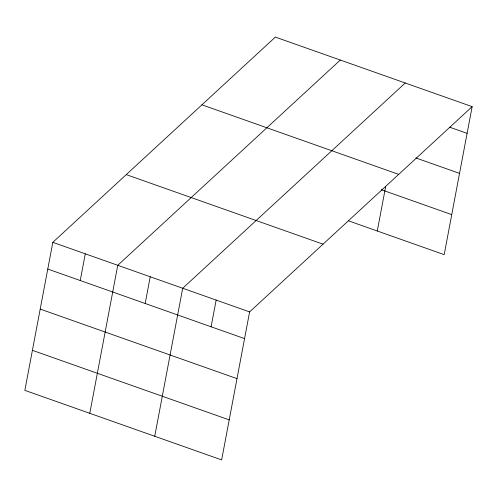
<?xml version="1.0" encoding="UTF-8"?>
<svg xmlns="http://www.w3.org/2000/svg" width="497" height="497" viewBox="0 0 497 497"><rect width="100%" height="100%" fill="white"/><g stroke="black" fill="none" stroke-linecap="round" stroke-linejoin="round"><path stroke-width="0.75" d="M52.819 242.35L24.85 390.356L221.643 459.911L249.606 311.905L472.15 106.644L275.357 37.089L52.819 242.35L249.606 311.905M80.241 280.538L85.285 253.83M89.789 413.311L117.758 265.305L340.302 60.044M145.18 303.487L150.224 276.779M154.735 436.26L182.697 288.26L405.241 82.999M211.107 326.79L216.152 300.082M377.273 230.999L385.691 186.474M472.15 106.644L444.181 254.65L348.416 220.798M449.648 127.182L467.105 133.351M415.902 157.959L459.539 173.378M201.919 104.824L398.712 174.379M381.23 189.699L451.748 214.623M126.257 174.615L323.044 244.17M47.768 269.057L244.561 338.612M40.207 309.084L236.994 378.639M32.411 350.329L229.204 419.884"/></g></svg>
